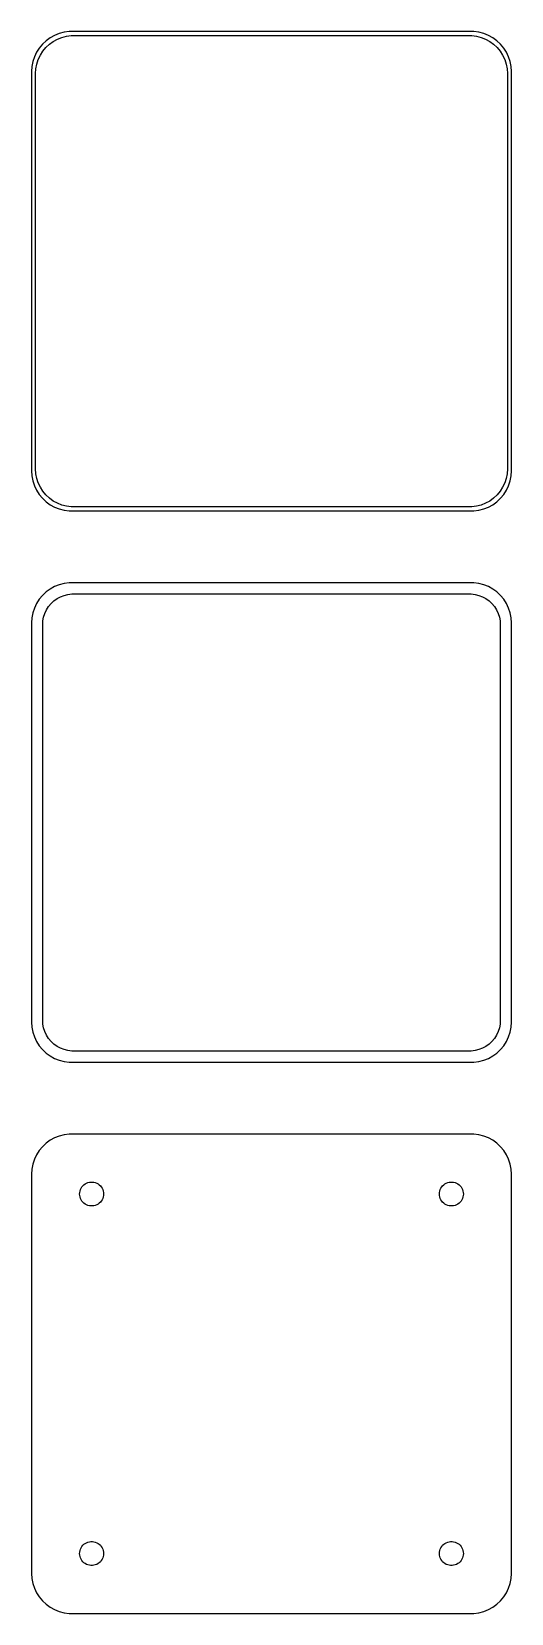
# Model space of a CAD drawing. Header units: metres. Extents: x -30 to 30, y 108 to 306.
import ezdxf

# ---------------------------------------------------------------- set-up
doc = ezdxf.new("R2010")
doc.units = ezdxf.units.M

msp = doc.modelspace()

# ---------------------------------------------------------------- linework, layer by layer
for p, q in [((-27.6791, 305.222), (-28.1871, 304.853)), ((-27.1289, 305.524), (-27.6791, 305.222)), ((-27.2952, 304.761), (-26.7724, 305.048)), ((-26.5451, 305.755), (-27.1289, 305.524)), ((-26.7724, 305.048), (-26.2178, 305.268)), ((-25.9369, 305.911), (-26.5451, 305.755)), ((-26.2178, 305.268), (-25.6401, 305.416)), ((-25.3139, 305.99), (-25.9369, 305.911)), ((-25.6401, 305.416), (-25.0482, 305.491)), ((25.3139, 305.99), (-25.3139, 305.99)), ((-25.0482, 305.491), (25.0482, 305.491)), ((25.0482, 305.491), (25.6401, 305.416)), ((25.9369, 305.911), (25.3139, 305.99)), ((25.6401, 305.416), (26.2178, 305.268)), ((26.5451, 305.755), (25.9369, 305.911)), ((26.2178, 305.268), (26.7724, 305.048)), ((27.1289, 305.524), (26.5451, 305.755)), ((26.7724, 305.048), (27.2952, 304.761)), ((27.6791, 305.222), (27.1289, 305.524)), ((28.1871, 304.853), (27.6791, 305.222)), ((-29.3815, 303.409), (-29.6489, 302.841)), ((-29.0451, 303.939), (-29.3815, 303.409)), ((-29.1664, 302.499), (-28.9124, 303.038)), ((-28.6448, 304.423), (-29.0451, 303.939)), ((-28.9124, 303.038), (-28.5928, 303.542)), ((-28.1871, 304.853), (-28.6448, 304.423)), ((-28.5928, 303.542), (-28.2126, 304.002)), ((-28.2126, 304.002), (-27.7778, 304.41)), ((-27.7778, 304.41), (-27.2952, 304.761)), ((27.2952, 304.761), (27.7778, 304.41)), ((27.7778, 304.41), (28.2126, 304.002)), ((28.6448, 304.423), (28.1871, 304.853)), ((28.2126, 304.002), (28.5928, 303.542)), ((28.5928, 303.542), (28.9124, 303.038)), ((29.0451, 303.939), (28.6448, 304.423)), ((28.9124, 303.038), (29.1664, 302.499)), ((29.3815, 303.409), (29.0451, 303.939)), ((29.6489, 302.841), (29.3815, 303.409)), ((-29.9606, 301.627), (-30, 301)), ((-30, 301), (-30, 251)), ((-29.8429, 302.243), (-29.9606, 301.627)), ((-29.6489, 302.841), (-29.8429, 302.243)), ((-29.5, 300.75), (-29.4625, 301.345)), ((-29.4625, 301.345), (-29.3508, 301.931)), ((-29.3508, 301.931), (-29.1664, 302.499)), ((29.1664, 302.499), (29.3508, 301.931)), ((29.3508, 301.931), (29.4625, 301.345)), ((29.4625, 301.345), (29.5, 300.75)), ((29.8429, 302.243), (29.6489, 302.841)), ((29.9606, 301.627), (29.8429, 302.243)), ((30, 301), (29.9606, 301.627)), ((30, 251), (30, 301)), ((-29.5, 251.25), (-29.5, 300.75)), ((29.5, 300.75), (29.5, 251.25)), ((-30, 251), (-29.9606, 250.373)), ((-29.9606, 250.373), (-29.8429, 249.757)), ((-29.8429, 249.757), (-29.6489, 249.159)), ((-29.4625, 250.655), (-29.5, 251.25)), ((-29.3508, 250.069), (-29.4625, 250.655)), ((-29.1664, 249.501), (-29.3508, 250.069)), ((-28.9124, 248.962), (-29.1664, 249.501)), ((29.1664, 249.501), (28.9124, 248.962)), ((29.3508, 250.069), (29.1664, 249.501)), ((29.4625, 250.655), (29.3508, 250.069)), ((29.5, 251.25), (29.4625, 250.655)), ((29.6489, 249.159), (29.8429, 249.757)), ((29.8429, 249.757), (29.9606, 250.373)), ((29.9606, 250.373), (30, 251)), ((-29.6489, 249.159), (-29.3815, 248.591)), ((-29.3815, 248.591), (-29.0451, 248.061)), ((-29.0451, 248.061), (-28.6448, 247.577)), ((-28.5928, 248.458), (-28.9124, 248.962)), ((-28.6448, 247.577), (-28.1871, 247.147)), ((-28.2126, 247.998), (-28.5928, 248.458)), ((-27.7778, 247.59), (-28.2126, 247.998)), ((-27.2952, 247.239), (-27.7778, 247.59)), ((27.7778, 247.59), (27.2952, 247.239)), ((28.2126, 247.998), (27.7778, 247.59)), ((28.1871, 247.147), (28.6448, 247.577)), ((28.5928, 248.458), (28.2126, 247.998)), ((28.9124, 248.962), (28.5928, 248.458)), ((28.6448, 247.577), (29.0451, 248.061)), ((29.0451, 248.061), (29.3815, 248.591)), ((29.3815, 248.591), (29.6489, 249.159)), ((-28.1871, 247.147), (-27.6791, 246.778)), ((-27.6791, 246.778), (-27.1289, 246.476)), ((-26.7724, 246.952), (-27.2952, 247.239)), ((-27.1289, 246.476), (-26.5451, 246.245)), ((-26.2178, 246.732), (-26.7724, 246.952)), ((-26.5451, 246.245), (-25.9369, 246.089)), ((-25.6401, 246.584), (-26.2178, 246.732)), ((-25.9369, 246.089), (-25.3139, 246.01)), ((-25.0482, 246.509), (-25.6401, 246.584)), ((-25.3139, 246.01), (25.3139, 246.01)), ((25.0482, 246.509), (-25.0482, 246.509)), ((25.6401, 246.584), (25.0482, 246.509)), ((25.3139, 246.01), (25.9369, 246.089)), ((26.2178, 246.732), (25.6401, 246.584)), ((25.9369, 246.089), (26.5451, 246.245)), ((26.7724, 246.952), (26.2178, 246.732)), ((26.5451, 246.245), (27.1289, 246.476)), ((27.2952, 247.239), (26.7724, 246.952)), ((27.1289, 246.476), (27.6791, 246.778)), ((27.6791, 246.778), (28.1871, 247.147)), ((-28.1871, 235.853), (-28.6448, 235.423)), ((-27.6791, 236.222), (-28.1871, 235.853)), ((-27.1289, 236.524), (-27.6791, 236.222)), ((-26.5451, 236.755), (-27.1289, 236.524)), ((-25.9369, 236.911), (-26.5451, 236.755)), ((-25.3139, 236.99), (-25.9369, 236.911)), ((-25.4751, 235.551), (-24.993, 235.612)), ((25.3139, 236.99), (-25.3139, 236.99)), ((-24.993, 235.612), (24.993, 235.612)), ((24.993, 235.612), (25.4751, 235.551)), ((25.9369, 236.911), (25.3139, 236.99)), ((26.5451, 236.755), (25.9369, 236.911)), ((27.1289, 236.524), (26.5451, 236.755)), ((27.6791, 236.222), (27.1289, 236.524)), ((28.1871, 235.853), (27.6791, 236.222)), ((28.6448, 235.423), (28.1871, 235.853)), ((-29.6489, 233.841), (-29.8429, 233.243)), ((-29.3815, 234.409), (-29.6489, 233.841)), ((-29.0451, 234.939), (-29.3815, 234.409)), ((-28.6448, 235.423), (-29.0451, 234.939)), ((-28.1408, 233.614), (-27.8805, 234.024)), ((-27.8805, 234.024), (-27.5707, 234.399)), ((-27.5707, 234.399), (-27.2165, 234.731)), ((-27.2165, 234.731), (-26.8234, 235.017)), ((-26.8234, 235.017), (-26.3975, 235.251)), ((-26.3975, 235.251), (-25.9457, 235.43)), ((-25.9457, 235.43), (-25.4751, 235.551)), ((25.4751, 235.551), (25.9457, 235.43)), ((25.9457, 235.43), (26.3975, 235.251)), ((26.3975, 235.251), (26.8234, 235.017)), ((26.8234, 235.017), (27.2165, 234.731)), ((27.2165, 234.731), (27.5707, 234.399)), ((27.5707, 234.399), (27.8805, 234.024)), ((27.8805, 234.024), (28.1408, 233.614)), ((29.0451, 234.939), (28.6448, 235.423)), ((29.3815, 234.409), (29.0451, 234.939)), ((29.6489, 233.841), (29.3815, 234.409)), ((29.8429, 233.243), (29.6489, 233.841)), ((-29.9606, 232.627), (-30, 232)), ((-30, 232), (-30, 182)), ((-29.8429, 233.243), (-29.9606, 232.627)), ((-28.6195, 231.75), (-28.589, 232.235)), ((-28.6195, 182.25), (-28.6195, 231.75)), ((-28.589, 232.235), (-28.4979, 232.712)), ((-28.4979, 232.712), (-28.3477, 233.174)), ((-28.3477, 233.174), (-28.1408, 233.614)), ((28.1408, 233.614), (28.3477, 233.174)), ((28.3477, 233.174), (28.4979, 232.712)), ((28.4979, 232.712), (28.589, 232.235)), ((28.589, 232.235), (28.6195, 231.75)), ((28.6195, 231.75), (28.6195, 182.25)), ((29.9606, 232.627), (29.8429, 233.243)), ((30, 232), (29.9606, 232.627)), ((30, 182), (30, 232)), ((-28.589, 181.765), (-28.6195, 182.25)), ((28.6195, 182.25), (28.589, 181.765)), ((-30, 182), (-29.9606, 181.373)), ((-29.9606, 181.373), (-29.8429, 180.757)), ((-29.8429, 180.757), (-29.6489, 180.159)), ((-28.4979, 181.288), (-28.589, 181.765)), ((-28.3477, 180.826), (-28.4979, 181.288)), ((-28.1408, 180.386), (-28.3477, 180.826)), ((-27.8805, 179.976), (-28.1408, 180.386)), ((28.1408, 180.386), (27.8805, 179.976)), ((28.3477, 180.826), (28.1408, 180.386)), ((28.4979, 181.288), (28.3477, 180.826)), ((28.589, 181.765), (28.4979, 181.288)), ((29.6489, 180.159), (29.8429, 180.757)), ((29.8429, 180.757), (29.9606, 181.373)), ((29.9606, 181.373), (30, 182)), ((-29.6489, 180.159), (-29.3815, 179.591)), ((-29.3815, 179.591), (-29.0451, 179.061)), ((-29.0451, 179.061), (-28.6448, 178.577)), ((-28.6448, 178.577), (-28.1871, 178.147)), ((-27.5707, 179.601), (-27.8805, 179.976)), ((-27.2165, 179.269), (-27.5707, 179.601)), ((-26.8234, 178.983), (-27.2165, 179.269)), ((-26.3975, 178.749), (-26.8234, 178.983)), ((-25.9457, 178.57), (-26.3975, 178.749)), ((-25.4751, 178.449), (-25.9457, 178.57)), ((-24.993, 178.388), (-25.4751, 178.449)), ((24.993, 178.388), (-24.993, 178.388)), ((25.4751, 178.449), (24.993, 178.388)), ((25.9457, 178.57), (25.4751, 178.449)), ((26.3975, 178.749), (25.9457, 178.57)), ((26.8234, 178.983), (26.3975, 178.749)), ((27.2165, 179.269), (26.8234, 178.983)), ((27.5707, 179.601), (27.2165, 179.269)), ((27.8805, 179.976), (27.5707, 179.601)), ((28.1871, 178.147), (28.6448, 178.577)), ((28.6448, 178.577), (29.0451, 179.061)), ((29.0451, 179.061), (29.3815, 179.591)), ((29.3815, 179.591), (29.6489, 180.159)), ((-28.1871, 178.147), (-27.6791, 177.778)), ((-27.6791, 177.778), (-27.1289, 177.476)), ((-27.1289, 177.476), (-26.5451, 177.245)), ((-26.5451, 177.245), (-25.9369, 177.089)), ((-25.9369, 177.089), (-25.3139, 177.01)), ((-25.3139, 177.01), (25.3139, 177.01)), ((25.3139, 177.01), (25.9369, 177.089)), ((25.9369, 177.089), (26.5451, 177.245)), ((26.5451, 177.245), (27.1289, 177.476)), ((27.1289, 177.476), (27.6791, 177.778)), ((27.6791, 177.778), (28.1871, 178.147)), ((-28.6448, 166.423), (-29.0451, 165.939)), ((-28.1871, 166.853), (-28.6448, 166.423)), ((-27.6791, 167.222), (-28.1871, 166.853)), ((-27.1289, 167.524), (-27.6791, 167.222)), ((-26.5451, 167.755), (-27.1289, 167.524)), ((-25.9369, 167.911), (-26.5451, 167.755)), ((-25.3139, 167.99), (-25.9369, 167.911)), ((25.3139, 167.99), (-25.3139, 167.99)), ((25.9369, 167.911), (25.3139, 167.99)), ((26.5451, 167.755), (25.9369, 167.911)), ((27.1289, 167.524), (26.5451, 167.755)), ((27.6791, 167.222), (27.1289, 167.524)), ((28.1871, 166.853), (27.6791, 167.222)), ((28.6448, 166.423), (28.1871, 166.853)), ((29.0451, 165.939), (28.6448, 166.423)), ((-29.6489, 164.841), (-29.8429, 164.243)), ((-29.3815, 165.409), (-29.6489, 164.841)), ((-29.0451, 165.939), (-29.3815, 165.409)), ((29.3815, 165.409), (29.0451, 165.939)), ((29.6489, 164.841), (29.3815, 165.409)), ((29.8429, 164.243), (29.6489, 164.841)), ((-29.9606, 163.627), (-30, 163)), ((-30, 163), (-30, 113)), ((-29.8429, 164.243), (-29.9606, 163.627)), ((29.9606, 163.627), (29.8429, 164.243)), ((30, 163), (29.9606, 163.627)), ((30, 113), (30, 163)), ((-24, 160.5), (-23.9882, 160.688)), ((-23.9882, 160.312), (-24, 160.5)), ((-23.9882, 160.688), (-23.9529, 160.873)), ((-23.9529, 160.873), (-23.8947, 161.052)), ((-23.8947, 161.052), (-23.8145, 161.223)), ((-23.8145, 161.223), (-23.7135, 161.382)), ((-23.7135, 161.382), (-23.5934, 161.527)), ((-23.5934, 161.527), (-23.4561, 161.656)), ((-23.4561, 161.656), (-23.3037, 161.766)), ((-23.3037, 161.766), (-23.1387, 161.857)), ((-23.1387, 161.857), (-22.9635, 161.927)), ((-22.9635, 161.927), (-22.7811, 161.973)), ((-22.7811, 161.973), (-22.5942, 161.997)), ((-22.5942, 161.997), (-22.4058, 161.997)), ((-22.4058, 161.997), (-22.2189, 161.973)), ((-22.2189, 161.973), (-22.0365, 161.927)), ((-22.0365, 161.927), (-21.8613, 161.857)), ((-21.8613, 161.857), (-21.6963, 161.766)), ((-21.6963, 161.766), (-21.5439, 161.656)), ((-21.5439, 161.656), (-21.4065, 161.527)), ((-21.4065, 161.527), (-21.2865, 161.382)), ((-21.2865, 161.382), (-21.1855, 161.223)), ((-21.1855, 161.223), (-21.1053, 161.052)), ((-21.1053, 161.052), (-21.0471, 160.873)), ((-21.0471, 160.873), (-21.0118, 160.688)), ((-21.0118, 160.688), (-21, 160.5)), ((-21, 160.5), (-21.0118, 160.312)), ((21, 160.5), (21.0118, 160.688)), ((21.0118, 160.312), (21, 160.5)), ((21.0118, 160.688), (21.0471, 160.873)), ((21.0471, 160.873), (21.1053, 161.052)), ((21.1053, 161.052), (21.1855, 161.223)), ((21.1855, 161.223), (21.2865, 161.382)), ((21.2865, 161.382), (21.4065, 161.527)), ((21.4065, 161.527), (21.5439, 161.656)), ((21.5439, 161.656), (21.6963, 161.766)), ((21.6963, 161.766), (21.8613, 161.857)), ((21.8613, 161.857), (22.0365, 161.927)), ((22.0365, 161.927), (22.2189, 161.973)), ((22.2189, 161.973), (22.4058, 161.997)), ((22.4058, 161.997), (22.5942, 161.997)), ((22.5942, 161.997), (22.7811, 161.973)), ((22.7811, 161.973), (22.9635, 161.927)), ((22.9635, 161.927), (23.1387, 161.857)), ((23.1387, 161.857), (23.3037, 161.766)), ((23.3037, 161.766), (23.4561, 161.656)), ((23.4561, 161.656), (23.5934, 161.527)), ((23.5934, 161.527), (23.7135, 161.382)), ((23.7135, 161.382), (23.8145, 161.223)), ((23.8145, 161.223), (23.8947, 161.052)), ((23.8947, 161.052), (23.9529, 160.873)), ((23.9529, 160.873), (23.9882, 160.688)), ((23.9882, 160.688), (24, 160.5)), ((24, 160.5), (23.9882, 160.312)), ((-23.9529, 160.127), (-23.9882, 160.312)), ((-23.8947, 159.948), (-23.9529, 160.127)), ((-23.8145, 159.777), (-23.8947, 159.948)), ((-23.7135, 159.618), (-23.8145, 159.777)), ((-23.5934, 159.473), (-23.7135, 159.618)), ((-23.4561, 159.344), (-23.5934, 159.473)), ((-23.3037, 159.234), (-23.4561, 159.344)), ((-23.1387, 159.143), (-23.3037, 159.234)), ((-22.9635, 159.073), (-23.1387, 159.143)), ((-22.7811, 159.027), (-22.9635, 159.073)), ((-22.5942, 159.003), (-22.7811, 159.027)), ((-22.4058, 159.003), (-22.5942, 159.003)), ((-22.2189, 159.027), (-22.4058, 159.003)), ((-22.0365, 159.073), (-22.2189, 159.027)), ((-21.8613, 159.143), (-22.0365, 159.073)), ((-21.6963, 159.234), (-21.8613, 159.143)), ((-21.5439, 159.344), (-21.6963, 159.234)), ((-21.4065, 159.473), (-21.5439, 159.344)), ((-21.2865, 159.618), (-21.4065, 159.473)), ((-21.1855, 159.777), (-21.2865, 159.618)), ((-21.1053, 159.948), (-21.1855, 159.777)), ((-21.0471, 160.127), (-21.1053, 159.948)), ((-21.0118, 160.312), (-21.0471, 160.127)), ((21.0471, 160.127), (21.0118, 160.312)), ((21.1053, 159.948), (21.0471, 160.127)), ((21.1855, 159.777), (21.1053, 159.948)), ((21.2865, 159.618), (21.1855, 159.777)), ((21.4065, 159.473), (21.2865, 159.618)), ((21.5439, 159.344), (21.4065, 159.473)), ((21.6963, 159.234), (21.5439, 159.344)), ((21.8613, 159.143), (21.6963, 159.234)), ((22.0365, 159.073), (21.8613, 159.143)), ((22.2189, 159.027), (22.0365, 159.073)), ((22.4058, 159.003), (22.2189, 159.027)), ((22.5942, 159.003), (22.4058, 159.003)), ((22.7811, 159.027), (22.5942, 159.003)), ((22.9635, 159.073), (22.7811, 159.027)), ((23.1387, 159.143), (22.9635, 159.073)), ((23.3037, 159.234), (23.1387, 159.143)), ((23.4561, 159.344), (23.3037, 159.234)), ((23.5934, 159.473), (23.4561, 159.344)), ((23.7135, 159.618), (23.5934, 159.473)), ((23.8145, 159.777), (23.7135, 159.618)), ((23.8947, 159.948), (23.8145, 159.777)), ((23.9529, 160.127), (23.8947, 159.948)), ((23.9882, 160.312), (23.9529, 160.127)), ((-23.3037, 116.766), (-23.1387, 116.857)), ((-23.1387, 116.857), (-22.9635, 116.927)), ((-22.9635, 116.927), (-22.7811, 116.973)), ((-22.7811, 116.973), (-22.5942, 116.997)), ((-22.5942, 116.997), (-22.4058, 116.997)), ((-22.4058, 116.997), (-22.2189, 116.973)), ((-22.2189, 116.973), (-22.0365, 116.927)), ((-22.0365, 116.927), (-21.8613, 116.857)), ((-21.8613, 116.857), (-21.6963, 116.766)), ((21.6963, 116.766), (21.8613, 116.857)), ((21.8613, 116.857), (22.0365, 116.927)), ((22.0365, 116.927), (22.2189, 116.973)), ((22.2189, 116.973), (22.4058, 116.997)), ((22.4058, 116.997), (22.5942, 116.997)), ((22.5942, 116.997), (22.7811, 116.973)), ((22.7811, 116.973), (22.9635, 116.927)), ((22.9635, 116.927), (23.1387, 116.857)), ((23.1387, 116.857), (23.3037, 116.766)), ((-24, 115.5), (-23.9882, 115.688)), ((-23.9882, 115.312), (-24, 115.5)), ((-23.9882, 115.688), (-23.9529, 115.873)), ((-23.9529, 115.127), (-23.9882, 115.312)), ((-23.9529, 115.873), (-23.8947, 116.052)), ((-23.8947, 114.948), (-23.9529, 115.127)), ((-23.8947, 116.052), (-23.8145, 116.223)), ((-23.8145, 114.777), (-23.8947, 114.948)), ((-23.8145, 116.223), (-23.7135, 116.382)), ((-23.7135, 116.382), (-23.5934, 116.527)), ((-23.5934, 116.527), (-23.4561, 116.656)), ((-23.4561, 116.656), (-23.3037, 116.766)), ((-21.6963, 116.766), (-21.5439, 116.656)), ((-21.5439, 116.656), (-21.4065, 116.527)), ((-21.4065, 116.527), (-21.2865, 116.382)), ((-21.2865, 116.382), (-21.1855, 116.223)), ((-21.1855, 116.223), (-21.1053, 116.052)), ((-21.1053, 114.948), (-21.1855, 114.777)), ((-21.1053, 116.052), (-21.0471, 115.873)), ((-21.0471, 115.127), (-21.1053, 114.948)), ((-21.0471, 115.873), (-21.0118, 115.688)), ((-21.0118, 115.312), (-21.0471, 115.127)), ((-21.0118, 115.688), (-21, 115.5)), ((-21, 115.5), (-21.0118, 115.312)), ((21, 115.5), (21.0118, 115.688)), ((21.0118, 115.312), (21, 115.5)), ((21.0118, 115.688), (21.0471, 115.873)), ((21.0471, 115.127), (21.0118, 115.312)), ((21.0471, 115.873), (21.1053, 116.052)), ((21.1053, 114.948), (21.0471, 115.127)), ((21.1053, 116.052), (21.1855, 116.223)), ((21.1855, 114.777), (21.1053, 114.948)), ((21.1855, 116.223), (21.2865, 116.382)), ((21.2865, 116.382), (21.4065, 116.527)), ((21.4065, 116.527), (21.5439, 116.656)), ((21.5439, 116.656), (21.6963, 116.766)), ((23.3037, 116.766), (23.4561, 116.656)), ((23.4561, 116.656), (23.5934, 116.527)), ((23.5934, 116.527), (23.7135, 116.382)), ((23.7135, 116.382), (23.8145, 116.223)), ((23.8145, 116.223), (23.8947, 116.052)), ((23.8947, 114.948), (23.8145, 114.777)), ((23.8947, 116.052), (23.9529, 115.873)), ((23.9529, 115.127), (23.8947, 114.948)), ((23.9529, 115.873), (23.9882, 115.688)), ((23.9882, 115.312), (23.9529, 115.127)), ((23.9882, 115.688), (24, 115.5)), ((24, 115.5), (23.9882, 115.312)), ((-30, 113), (-29.9606, 112.373)), ((-23.7135, 114.618), (-23.8145, 114.777)), ((-23.5934, 114.473), (-23.7135, 114.618)), ((-23.4561, 114.344), (-23.5934, 114.473)), ((-23.3037, 114.234), (-23.4561, 114.344)), ((-23.1387, 114.143), (-23.3037, 114.234)), ((-22.9635, 114.073), (-23.1387, 114.143)), ((-22.7811, 114.027), (-22.9635, 114.073)), ((-22.5942, 114.003), (-22.7811, 114.027)), ((-22.4058, 114.003), (-22.5942, 114.003)), ((-22.2189, 114.027), (-22.4058, 114.003)), ((-22.0365, 114.073), (-22.2189, 114.027)), ((-21.8613, 114.143), (-22.0365, 114.073)), ((-21.6963, 114.234), (-21.8613, 114.143)), ((-21.5439, 114.344), (-21.6963, 114.234)), ((-21.4065, 114.473), (-21.5439, 114.344)), ((-21.2865, 114.618), (-21.4065, 114.473)), ((-21.1855, 114.777), (-21.2865, 114.618)), ((21.2865, 114.618), (21.1855, 114.777)), ((21.4065, 114.473), (21.2865, 114.618)), ((21.5439, 114.344), (21.4065, 114.473)), ((21.6963, 114.234), (21.5439, 114.344)), ((21.8613, 114.143), (21.6963, 114.234)), ((22.0365, 114.073), (21.8613, 114.143)), ((22.2189, 114.027), (22.0365, 114.073)), ((22.4058, 114.003), (22.2189, 114.027)), ((22.5942, 114.003), (22.4058, 114.003)), ((22.7811, 114.027), (22.5942, 114.003)), ((22.9635, 114.073), (22.7811, 114.027)), ((23.1387, 114.143), (22.9635, 114.073)), ((23.3037, 114.234), (23.1387, 114.143)), ((23.4561, 114.344), (23.3037, 114.234)), ((23.5934, 114.473), (23.4561, 114.344)), ((23.7135, 114.618), (23.5934, 114.473)), ((23.8145, 114.777), (23.7135, 114.618)), ((29.9606, 112.373), (30, 113)), ((-29.9606, 112.373), (-29.8429, 111.757)), ((-29.8429, 111.757), (-29.6489, 111.159)), ((-29.6489, 111.159), (-29.3815, 110.591)), ((29.3815, 110.591), (29.6489, 111.159)), ((29.6489, 111.159), (29.8429, 111.757)), ((29.8429, 111.757), (29.9606, 112.373)), ((-29.3815, 110.591), (-29.0451, 110.061)), ((-29.0451, 110.061), (-28.6448, 109.577)), ((-28.6448, 109.577), (-28.1871, 109.147)), ((-28.1871, 109.147), (-27.6791, 108.778)), ((27.6791, 108.778), (28.1871, 109.147)), ((28.1871, 109.147), (28.6448, 109.577)), ((28.6448, 109.577), (29.0451, 110.061)), ((29.0451, 110.061), (29.3815, 110.591)), ((-27.6791, 108.778), (-27.1289, 108.476)), ((-27.1289, 108.476), (-26.5451, 108.245)), ((-26.5451, 108.245), (-25.9369, 108.089)), ((-25.9369, 108.089), (-25.3139, 108.01)), ((-25.3139, 108.01), (25.3139, 108.01)), ((25.3139, 108.01), (25.9369, 108.089)), ((25.9369, 108.089), (26.5451, 108.245)), ((26.5451, 108.245), (27.1289, 108.476)), ((27.1289, 108.476), (27.6791, 108.778))]:
    msp.add_line(p, q)

doc.saveas('drawing.dxf')
